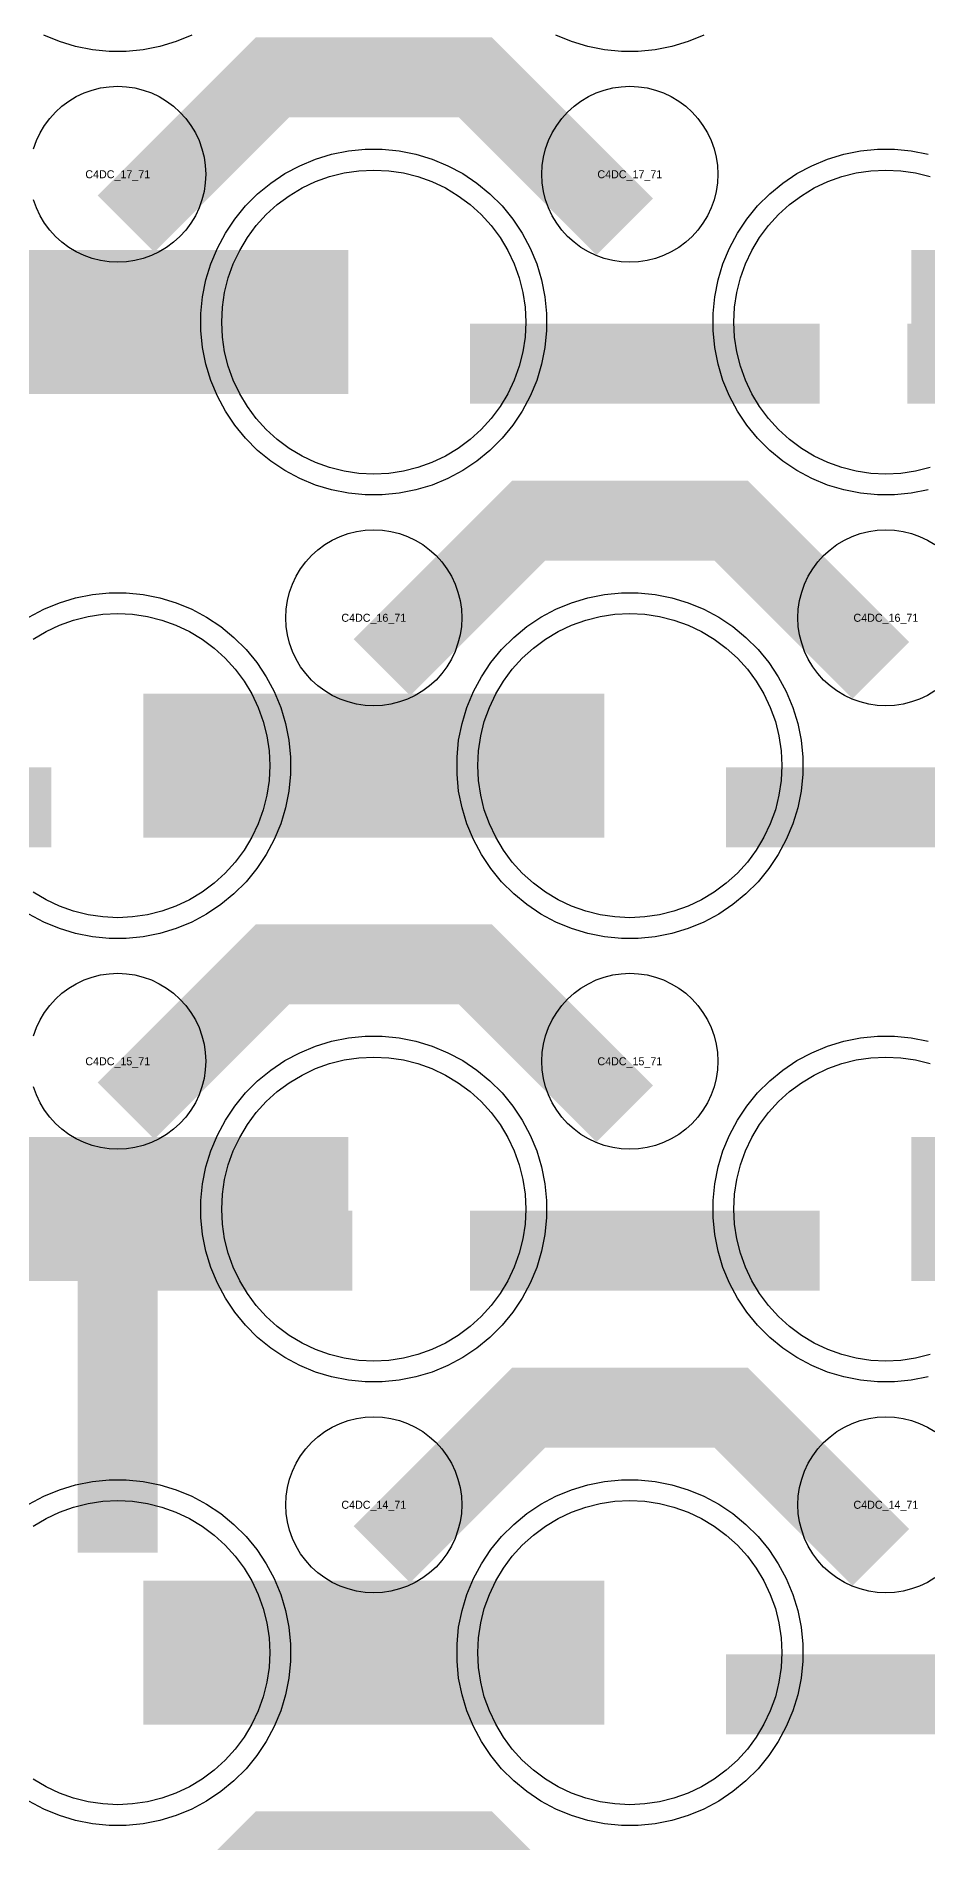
# Model space of a CAD drawing. Extents: x -11880 to 11880, y -14992 to 14992.
# Drawn here: x 10694 to 10973, y -12959 to -12395 of the extents above; entities that cross this region are included whole.
import ezdxf
from ezdxf.enums import TextEntityAlignment as Align

# ---------------------------------------------------------------- set-up
doc = ezdxf.new("R2010")
doc.units = 0
doc.header["$MEASUREMENT"] = 0
for name, color, linetype in [('GDS_775_DT_237', 138, 'CONTINUOUS'), ('RDL1_FS', 34, 'CONTINUOUS'), ('RDL_BS', 160, 'CONTINUOUS')]:
    doc.layers.add(name, color=color, linetype=linetype)

msp = doc.modelspace()

# ---------------------------------------------------------------- linework, layer by layer
at = {"layer": 'RDL1_FS'}
for points in [[(10800, -12531.484), (10795.343, -12531.255), (10790.732, -12530.571), (10786.209, -12529.439), (10781.819, -12527.867), (10777.605, -12525.875), (10773.605, -12523.477), (10769.86, -12520.699), (10766.406, -12517.569), (10763.276, -12514.115), (10760.498, -12510.37), (10758.1, -12506.37), (10756.108, -12502.156), (10754.536, -12497.766), (10753.404, -12493.243), (10752.72, -12488.632), (10752.491, -12483.975), (10752.72, -12479.318), (10753.404, -12474.707), (10754.536, -12470.184), (10756.108, -12465.794), (10758.1, -12461.58), (10760.498, -12457.58), (10763.276, -12453.835), (10766.406, -12450.381), (10769.86, -12447.251), (10773.605, -12444.473), (10777.605, -12442.075), (10781.819, -12440.083), (10786.209, -12438.511), (10790.732, -12437.379), (10795.343, -12436.695), (10800, -12436.466), (10804.657, -12436.695), (10809.268, -12437.379), (10813.791, -12438.511), (10818.181, -12440.083), (10822.395, -12442.075), (10826.395, -12444.473), (10830.14, -12447.251), (10833.594, -12450.381), (10836.724, -12453.835), (10839.502, -12457.58), (10841.9, -12461.58), (10843.892, -12465.794), (10845.464, -12470.184), (10846.596, -12474.707), (10847.28, -12479.318), (10847.509, -12483.975), (10847.28, -12488.632), (10846.596, -12493.243), (10845.464, -12497.766), (10843.892, -12502.156), (10841.9, -12506.37), (10839.502, -12510.37), (10836.724, -12514.115), (10833.594, -12517.569), (10830.14, -12520.699), (10826.395, -12523.477), (10822.395, -12525.875), (10818.181, -12527.867), (10813.791, -12529.439), (10809.268, -12530.571), (10804.657, -12531.255)], [(10880, -12670.049), (10875.343, -12669.82), (10870.732, -12669.136), (10866.209, -12668.004), (10861.819, -12666.432), (10857.605, -12664.44), (10853.605, -12662.042), (10849.86, -12659.264), (10846.406, -12656.134), (10843.276, -12652.68), (10840.498, -12648.935), (10838.1, -12644.935), (10836.108, -12640.721), (10834.536, -12636.331), (10833.404, -12631.808), (10832.72, -12627.197), (10832.491, -12622.54), (10832.72, -12617.883), (10833.404, -12613.272), (10834.536, -12608.749), (10836.108, -12604.359), (10838.1, -12600.145), (10840.498, -12596.145), (10843.276, -12592.4), (10846.406, -12588.946), (10849.86, -12585.816), (10853.605, -12583.038), (10857.605, -12580.64), (10861.819, -12578.648), (10866.209, -12577.076), (10870.732, -12575.944), (10875.343, -12575.26), (10880, -12575.031), (10884.657, -12575.26), (10889.268, -12575.944), (10893.791, -12577.076), (10898.181, -12578.648), (10902.395, -12580.64), (10906.395, -12583.038), (10910.14, -12585.816), (10913.594, -12588.946), (10916.724, -12592.4), (10919.502, -12596.145), (10921.9, -12600.145), (10923.892, -12604.359), (10925.464, -12608.749), (10926.596, -12613.272), (10927.28, -12617.883), (10927.509, -12622.54), (10927.28, -12627.197), (10926.596, -12631.808), (10925.464, -12636.331), (10923.892, -12640.721), (10921.9, -12644.935), (10919.502, -12648.935), (10916.724, -12652.68), (10913.594, -12656.134), (10910.14, -12659.264), (10906.395, -12662.042), (10902.395, -12664.44), (10898.181, -12666.432), (10893.791, -12668.004), (10889.268, -12669.136), (10884.657, -12669.82)]]:
    msp.add_lwpolyline(points, close=True, dxfattribs=at)
for points in [[(10973.791, -12529.439), (10969.268, -12530.571), (10964.657, -12531.255), (10960, -12531.484), (10955.343, -12531.255), (10950.732, -12530.571), (10946.209, -12529.439), (10941.819, -12527.867), (10937.605, -12525.875), (10933.605, -12523.477), (10929.86, -12520.699), (10926.406, -12517.569), (10923.276, -12514.115), (10920.498, -12510.37), (10918.1, -12506.37), (10916.108, -12502.156), (10914.536, -12497.766), (10913.404, -12493.243), (10912.72, -12488.632), (10912.491, -12483.975), (10912.72, -12479.318), (10913.404, -12474.707), (10914.536, -12470.184), (10916.108, -12465.794), (10918.1, -12461.58), (10920.498, -12457.58), (10923.276, -12453.835), (10926.406, -12450.381), (10929.86, -12447.251), (10933.605, -12444.473), (10937.605, -12442.075), (10941.819, -12440.083), (10946.209, -12438.511), (10950.732, -12437.379), (10955.343, -12436.695), (10960, -12436.466), (10964.657, -12436.695), (10969.268, -12437.379), (10973.791, -12438.511)], [(10693.605, -12583.038), (10697.605, -12580.64), (10701.819, -12578.648), (10706.209, -12577.076), (10710.732, -12575.944), (10715.343, -12575.26), (10720, -12575.031), (10724.657, -12575.26), (10729.268, -12575.944), (10733.791, -12577.076), (10738.181, -12578.648), (10742.395, -12580.64), (10746.395, -12583.038), (10750.14, -12585.816), (10753.594, -12588.946), (10756.724, -12592.4), (10759.502, -12596.145), (10761.9, -12600.145), (10763.892, -12604.359), (10765.464, -12608.749), (10766.596, -12613.272), (10767.28, -12617.883), (10767.509, -12622.54), (10767.28, -12627.197), (10766.596, -12631.808), (10765.464, -12636.331), (10763.892, -12640.721), (10761.9, -12644.935), (10759.502, -12648.935), (10756.724, -12652.68), (10753.594, -12656.134), (10750.14, -12659.264), (10746.395, -12662.042), (10742.395, -12664.44), (10738.181, -12666.432), (10733.791, -12668.004), (10729.268, -12669.136), (10724.657, -12669.82), (10720, -12670.049), (10715.343, -12669.82), (10710.732, -12669.136), (10706.209, -12668.004), (10701.819, -12666.432), (10697.605, -12664.44), (10693.605, -12662.042)]]:
    msp.add_lwpolyline(points, dxfattribs=at)
for points in [[(10648.002, -12483.975, 45, 45, 0), (10720.002, -12483.975, 45, 45, 0)], [(10720.002, -12483.975, 45, 45, 0), (10792.002, -12483.975, 45, 45, 0)], [(10968.002, -12483.975, 45, 45, 0), (11040.002, -12483.975, 45, 45, 0)], [(10728.002, -12622.54, 45, 45, 0), (10800.002, -12622.54, 45, 45, 0)], [(10800.002, -12622.54, 45, 45, 0), (10872.002, -12622.54, 45, 45, 0)]]:
    msp.add_lwpolyline(points, format="xyseb", dxfattribs=at)
at = {"layer": 'RDL1_FS', "color": 241, "true_color": 0xf7abae}
for points in [[(10800, -12808.614), (10795.343, -12808.385), (10790.732, -12807.701), (10786.209, -12806.569), (10781.819, -12804.997), (10777.605, -12803.005), (10773.605, -12800.607), (10769.86, -12797.829), (10766.406, -12794.699), (10763.276, -12791.245), (10760.498, -12787.5), (10758.1, -12783.5), (10756.108, -12779.286), (10754.536, -12774.896), (10753.404, -12770.373), (10752.72, -12765.762), (10752.491, -12761.105), (10752.72, -12756.448), (10753.404, -12751.837), (10754.536, -12747.314), (10756.108, -12742.924), (10758.1, -12738.71), (10760.498, -12734.71), (10763.276, -12730.965), (10766.406, -12727.511), (10769.86, -12724.381), (10773.605, -12721.603), (10777.605, -12719.205), (10781.819, -12717.213), (10786.209, -12715.641), (10790.732, -12714.509), (10795.343, -12713.825), (10800, -12713.596), (10804.657, -12713.825), (10809.268, -12714.509), (10813.791, -12715.641), (10818.181, -12717.213), (10822.395, -12719.205), (10826.395, -12721.603), (10830.14, -12724.381), (10833.594, -12727.511), (10836.724, -12730.965), (10839.502, -12734.71), (10841.9, -12738.71), (10843.892, -12742.924), (10845.464, -12747.314), (10846.596, -12751.837), (10847.28, -12756.448), (10847.509, -12761.105), (10847.28, -12765.762), (10846.596, -12770.373), (10845.464, -12774.896), (10843.892, -12779.286), (10841.9, -12783.5), (10839.502, -12787.5), (10836.724, -12791.245), (10833.594, -12794.699), (10830.14, -12797.829), (10826.395, -12800.607), (10822.395, -12803.005), (10818.181, -12804.997), (10813.791, -12806.569), (10809.268, -12807.701), (10804.657, -12808.385)], [(10880, -12947.174), (10875.343, -12946.945), (10870.732, -12946.261), (10866.209, -12945.129), (10861.819, -12943.557), (10857.605, -12941.565), (10853.605, -12939.167), (10849.86, -12936.389), (10846.406, -12933.259), (10843.276, -12929.805), (10840.498, -12926.06), (10838.1, -12922.06), (10836.108, -12917.846), (10834.536, -12913.456), (10833.404, -12908.933), (10832.72, -12904.322), (10832.491, -12899.665), (10832.72, -12895.008), (10833.404, -12890.397), (10834.536, -12885.874), (10836.108, -12881.484), (10838.1, -12877.27), (10840.498, -12873.27), (10843.276, -12869.525), (10846.406, -12866.071), (10849.86, -12862.941), (10853.605, -12860.163), (10857.605, -12857.765), (10861.819, -12855.773), (10866.209, -12854.201), (10870.732, -12853.069), (10875.343, -12852.385), (10880, -12852.156), (10884.657, -12852.385), (10889.268, -12853.069), (10893.791, -12854.201), (10898.181, -12855.773), (10902.395, -12857.765), (10906.395, -12860.163), (10910.14, -12862.941), (10913.594, -12866.071), (10916.724, -12869.525), (10919.502, -12873.27), (10921.9, -12877.27), (10923.892, -12881.484), (10925.464, -12885.874), (10926.596, -12890.397), (10927.28, -12895.008), (10927.509, -12899.665), (10927.28, -12904.322), (10926.596, -12908.933), (10925.464, -12913.456), (10923.892, -12917.846), (10921.9, -12922.06), (10919.502, -12926.06), (10916.724, -12929.805), (10913.594, -12933.259), (10910.14, -12936.389), (10906.395, -12939.167), (10902.395, -12941.565), (10898.181, -12943.557), (10893.791, -12945.129), (10889.268, -12946.261), (10884.657, -12946.945)]]:
    msp.add_lwpolyline(points, close=True, dxfattribs=at)
for points in [[(10973.791, -12806.569), (10969.268, -12807.701), (10964.657, -12808.385), (10960, -12808.614), (10955.343, -12808.385), (10950.732, -12807.701), (10946.209, -12806.569), (10941.819, -12804.997), (10937.605, -12803.005), (10933.605, -12800.607), (10929.86, -12797.829), (10926.406, -12794.699), (10923.276, -12791.245), (10920.498, -12787.5), (10918.1, -12783.5), (10916.108, -12779.286), (10914.536, -12774.896), (10913.404, -12770.373), (10912.72, -12765.762), (10912.491, -12761.105), (10912.72, -12756.448), (10913.404, -12751.837), (10914.536, -12747.314), (10916.108, -12742.924), (10918.1, -12738.71), (10920.498, -12734.71), (10923.276, -12730.965), (10926.406, -12727.511), (10929.86, -12724.381), (10933.605, -12721.603), (10937.605, -12719.205), (10941.819, -12717.213), (10946.209, -12715.641), (10950.732, -12714.509), (10955.343, -12713.825), (10960, -12713.596), (10964.657, -12713.825), (10969.268, -12714.509), (10973.791, -12715.641)], [(10693.605, -12860.163), (10697.605, -12857.765), (10701.819, -12855.773), (10706.209, -12854.201), (10710.732, -12853.069), (10715.343, -12852.385), (10720, -12852.156), (10724.657, -12852.385), (10729.268, -12853.069), (10733.791, -12854.201), (10738.181, -12855.773), (10742.395, -12857.765), (10746.395, -12860.163), (10750.14, -12862.941), (10753.594, -12866.071), (10756.724, -12869.525), (10759.502, -12873.27), (10761.9, -12877.27), (10763.892, -12881.484), (10765.464, -12885.874), (10766.596, -12890.397), (10767.28, -12895.008), (10767.509, -12899.665), (10767.28, -12904.322), (10766.596, -12908.933), (10765.464, -12913.456), (10763.892, -12917.846), (10761.9, -12922.06), (10759.502, -12926.06), (10756.724, -12929.805), (10753.594, -12933.259), (10750.14, -12936.389), (10746.395, -12939.167), (10742.395, -12941.565), (10738.181, -12943.557), (10733.791, -12945.129), (10729.268, -12946.261), (10724.657, -12946.945), (10720, -12947.174), (10715.343, -12946.945), (10710.732, -12946.261), (10706.209, -12945.129), (10701.819, -12943.557), (10697.605, -12941.565), (10693.605, -12939.167)]]:
    msp.add_lwpolyline(points, dxfattribs=at)
for points in [[(10648.002, -12761.105, 45, 45, 0), (10720.002, -12761.105, 45, 45, 0)], [(10720.002, -12761.105, 45, 45, 0), (10792.002, -12761.105, 45, 45, 0)], [(10968.002, -12761.105, 45, 45, 0), (11040.002, -12761.105, 45, 45, 0)], [(10728.002, -12899.665, 45, 45, 0), (10800.002, -12899.665, 45, 45, 0)], [(10800.002, -12899.665, 45, 45, 0), (10872.002, -12899.665, 45, 45, 0)]]:
    msp.add_lwpolyline(points, format="xyseb", dxfattribs=at)
at = {"layer": 'RDL_BS', "color": 241, "true_color": 0xf7abae}
for points in [[(10743.115, -12394.285), (10738.205, -12396.316), (10733.165, -12397.847), (10727.938, -12398.893), (10722.644, -12399.41), (10717.356, -12399.41), (10712.062, -12398.893), (10706.835, -12397.847), (10701.795, -12396.316), (10696.885, -12394.285)], [(10903.115, -12394.285), (10898.205, -12396.316), (10893.165, -12397.847), (10887.938, -12398.893), (10882.644, -12399.41), (10877.356, -12399.41), (10872.062, -12398.893), (10866.835, -12397.847), (10861.795, -12396.316), (10856.885, -12394.285)], [(10973.165, -12813.542), (10967.938, -12814.588), (10962.644, -12815.105), (10957.356, -12815.105), (10952.062, -12814.588), (10946.835, -12813.542), (10941.795, -12812.011), (10936.885, -12809.98), (10932.223, -12807.488), (10927.809, -12804.541), (10923.708, -12801.179), (10919.926, -12797.397), (10916.564, -12793.296), (10913.617, -12788.882), (10911.125, -12784.22), (10909.094, -12779.31), (10907.563, -12774.27), (10906.517, -12769.043), (10906, -12763.749), (10906, -12758.461), (10906.517, -12753.167), (10907.563, -12747.94), (10909.094, -12742.9), (10911.125, -12737.99), (10913.617, -12733.328), (10916.564, -12728.914), (10919.926, -12724.813), (10923.708, -12721.031), (10927.809, -12717.669), (10932.223, -12714.722), (10936.885, -12712.23), (10941.795, -12710.199), (10946.835, -12708.668), (10952.062, -12707.622), (10957.356, -12707.105), (10962.644, -12707.105), (10967.938, -12707.622), (10973.165, -12708.668)], [(10692.223, -12853.282), (10696.885, -12850.79), (10701.795, -12848.759), (10706.835, -12847.228), (10712.062, -12846.182), (10717.356, -12845.665), (10722.644, -12845.665), (10727.938, -12846.182), (10733.165, -12847.228), (10738.205, -12848.759), (10743.115, -12850.79), (10747.777, -12853.282), (10752.191, -12856.229), (10756.292, -12859.591), (10760.074, -12863.373), (10763.436, -12867.474), (10766.383, -12871.888), (10768.875, -12876.55), (10770.906, -12881.46), (10772.437, -12886.5), (10773.483, -12891.727), (10774, -12897.021), (10774, -12902.309), (10773.483, -12907.603), (10772.437, -12912.83), (10770.906, -12917.87), (10768.875, -12922.78), (10766.383, -12927.442), (10763.436, -12931.856), (10760.074, -12935.957), (10756.292, -12939.739), (10752.191, -12943.101), (10747.777, -12946.048), (10743.115, -12948.54), (10738.205, -12950.571), (10733.165, -12952.102), (10727.938, -12953.148), (10722.644, -12953.665), (10717.356, -12953.665), (10712.062, -12953.148), (10706.835, -12952.102), (10701.795, -12950.571), (10696.885, -12948.54), (10692.223, -12946.048)]]:
    msp.add_lwpolyline(points, dxfattribs=at)
at = {"layer": 'RDL_BS'}
for points in [[(10722.562, -12453.289, 25, 25, 0), (10768.377, -12407.474, 25, 25, 0), (10801.93, -12407.474, 25, 25, 0)], [(10878.401, -12454.188, 25, 25, 0), (10831.687, -12407.474, 25, 25, 0), (10801.929, -12407.474, 25, 25, 0)], [(10830.016, -12496.988, 25, 25, 0), (10939.281, -12496.988, 25, 25, 0)], [(11052.5, -12496.988, 25, 25, 0), (10966.667, -12496.988, 25, 25, 0)], [(10802.562, -12591.854, 25, 25, 0), (10848.377, -12546.039, 25, 25, 0), (10881.93, -12546.039, 25, 25, 0)], [(10958.401, -12592.753, 25, 25, 0), (10911.687, -12546.039, 25, 25, 0), (10881.929, -12546.039, 25, 25, 0)], [(10590.016, -12635.553, 25, 25, 0), (10699.281, -12635.553, 25, 25, 0)], [(10910.016, -12635.553, 25, 25, 0), (11019.281, -12635.553, 25, 25, 0)], [(10722.562, -12730.419, 25, 25, 0), (10768.377, -12684.604, 25, 25, 0), (10801.93, -12684.604, 25, 25, 0)], [(10878.401, -12731.318, 25, 25, 0), (10831.687, -12684.604, 25, 25, 0), (10801.929, -12684.604, 25, 25, 0)], [(10802.562, -12868.979, 25, 25, 0), (10848.377, -12823.164, 25, 25, 0), (10881.93, -12823.164, 25, 25, 0)], [(10958.401, -12869.878, 25, 25, 0), (10911.687, -12823.164, 25, 25, 0), (10881.929, -12823.164, 25, 25, 0)], [(10722.562, -13007.544, 25, 25, 0), (10768.377, -12961.729, 25, 25, 0), (10801.93, -12961.729, 25, 25, 0)], [(10878.401, -13008.443, 25, 25, 0), (10831.687, -12961.729, 25, 25, 0), (10801.929, -12961.729, 25, 25, 0)]]:
    msp.add_lwpolyline(points, format="xyseb", dxfattribs=at)
for points in [[(10693.691, -12429.803), (10694.598, -12427.268), (10695.75, -12424.831), (10697.143, -12422.507), (10698.746, -12420.344), (10700.558, -12418.345), (10702.557, -12416.533), (10704.72, -12414.93), (10707.044, -12413.537), (10709.481, -12412.385), (10712.016, -12411.478), (10714.635, -12410.821), (10717.307, -12410.425), (10720, -12410.293), (10722.693, -12410.425), (10725.365, -12410.821), (10727.984, -12411.478), (10730.519, -12412.385), (10732.956, -12413.537), (10735.28, -12414.93), (10737.443, -12416.533), (10739.442, -12418.345), (10741.254, -12420.344), (10742.857, -12422.507), (10744.25, -12424.831), (10745.402, -12427.268), (10746.309, -12429.803), (10746.966, -12432.422), (10747.362, -12435.094), (10747.494, -12437.787), (10747.362, -12440.48), (10746.966, -12443.152), (10746.309, -12445.771), (10745.402, -12448.306), (10744.25, -12450.743), (10742.857, -12453.067), (10741.254, -12455.23), (10739.442, -12457.229), (10737.443, -12459.041), (10735.28, -12460.644), (10732.956, -12462.037), (10730.519, -12463.189), (10727.984, -12464.096), (10725.365, -12464.753), (10722.693, -12465.149), (10720, -12465.281), (10717.307, -12465.149), (10714.635, -12464.753), (10712.016, -12464.096), (10709.481, -12463.189), (10707.044, -12462.037), (10704.72, -12460.644), (10702.557, -12459.041), (10700.558, -12457.229), (10698.746, -12455.23), (10697.143, -12453.067), (10695.75, -12450.743), (10694.598, -12448.306), (10693.691, -12445.771)], [(10973.165, -12536.412), (10967.938, -12537.458), (10962.644, -12537.975), (10957.356, -12537.975), (10952.062, -12537.458), (10946.835, -12536.412), (10941.795, -12534.881), (10936.885, -12532.85), (10932.223, -12530.358), (10927.809, -12527.411), (10923.708, -12524.049), (10919.926, -12520.267), (10916.564, -12516.166), (10913.617, -12511.752), (10911.125, -12507.09), (10909.094, -12502.18), (10907.563, -12497.14), (10906.517, -12491.913), (10906, -12486.619), (10906, -12481.331), (10906.517, -12476.037), (10907.563, -12470.81), (10909.094, -12465.77), (10911.125, -12460.86), (10913.617, -12456.198), (10916.564, -12451.784), (10919.926, -12447.683), (10923.708, -12443.901), (10927.809, -12440.539), (10932.223, -12437.592), (10936.885, -12435.1), (10941.795, -12433.069), (10946.835, -12431.538), (10952.062, -12430.492), (10957.356, -12429.975), (10962.644, -12429.975), (10967.938, -12430.492), (10973.165, -12431.538)], [(10975.28, -12599.209), (10972.956, -12600.602), (10970.519, -12601.754), (10967.984, -12602.661), (10965.365, -12603.318), (10962.693, -12603.714), (10960, -12603.846), (10957.307, -12603.714), (10954.635, -12603.318), (10952.016, -12602.661), (10949.481, -12601.754), (10947.044, -12600.602), (10944.72, -12599.209), (10942.557, -12597.606), (10940.558, -12595.794), (10938.746, -12593.795), (10937.143, -12591.632), (10935.75, -12589.308), (10934.598, -12586.871), (10933.691, -12584.336), (10933.034, -12581.717), (10932.638, -12579.045), (10932.506, -12576.352), (10932.638, -12573.659), (10933.034, -12570.987), (10933.691, -12568.368), (10934.598, -12565.833), (10935.75, -12563.396), (10937.143, -12561.072), (10938.746, -12558.909), (10940.558, -12556.91), (10942.557, -12555.098), (10944.72, -12553.495), (10947.044, -12552.102), (10949.481, -12550.95), (10952.016, -12550.043), (10954.635, -12549.386), (10957.307, -12548.99), (10960, -12548.858), (10962.693, -12548.99), (10965.365, -12549.386), (10967.984, -12550.043), (10970.519, -12550.95), (10972.956, -12552.102), (10975.28, -12553.495)], [(10692.223, -12576.157), (10696.885, -12573.665), (10701.795, -12571.634), (10706.835, -12570.103), (10712.062, -12569.057), (10717.356, -12568.54), (10722.644, -12568.54), (10727.938, -12569.057), (10733.165, -12570.103), (10738.205, -12571.634), (10743.115, -12573.665), (10747.777, -12576.157), (10752.191, -12579.104), (10756.292, -12582.466), (10760.074, -12586.248), (10763.436, -12590.349), (10766.383, -12594.763), (10768.875, -12599.425), (10770.906, -12604.335), (10772.437, -12609.375), (10773.483, -12614.602), (10774, -12619.896), (10774, -12625.184), (10773.483, -12630.478), (10772.437, -12635.705), (10770.906, -12640.745), (10768.875, -12645.655), (10766.383, -12650.317), (10763.436, -12654.731), (10760.074, -12658.832), (10756.292, -12662.614), (10752.191, -12665.976), (10747.777, -12668.923), (10743.115, -12671.415), (10738.205, -12673.446), (10733.165, -12674.977), (10727.938, -12676.023), (10722.644, -12676.54), (10717.356, -12676.54), (10712.062, -12676.023), (10706.835, -12674.977), (10701.795, -12673.446), (10696.885, -12671.415), (10692.223, -12668.923)], [(10693.691, -12706.933), (10694.598, -12704.398), (10695.75, -12701.961), (10697.143, -12699.637), (10698.746, -12697.474), (10700.558, -12695.475), (10702.557, -12693.663), (10704.72, -12692.06), (10707.044, -12690.667), (10709.481, -12689.515), (10712.016, -12688.608), (10714.635, -12687.951), (10717.307, -12687.555), (10720, -12687.423), (10722.693, -12687.555), (10725.365, -12687.951), (10727.984, -12688.608), (10730.519, -12689.515), (10732.956, -12690.667), (10735.28, -12692.06), (10737.443, -12693.663), (10739.442, -12695.475), (10741.254, -12697.474), (10742.857, -12699.637), (10744.25, -12701.961), (10745.402, -12704.398), (10746.309, -12706.933), (10746.966, -12709.552), (10747.362, -12712.224), (10747.494, -12714.917), (10747.362, -12717.61), (10746.966, -12720.282), (10746.309, -12722.901), (10745.402, -12725.436), (10744.25, -12727.873), (10742.857, -12730.197), (10741.254, -12732.36), (10739.442, -12734.359), (10737.443, -12736.171), (10735.28, -12737.774), (10732.956, -12739.167), (10730.519, -12740.319), (10727.984, -12741.226), (10725.365, -12741.883), (10722.693, -12742.279), (10720, -12742.411), (10717.307, -12742.279), (10714.635, -12741.883), (10712.016, -12741.226), (10709.481, -12740.319), (10707.044, -12739.167), (10704.72, -12737.774), (10702.557, -12736.171), (10700.558, -12734.359), (10698.746, -12732.36), (10697.143, -12730.197), (10695.75, -12727.873), (10694.598, -12725.436), (10693.691, -12722.901)], [(10975.28, -12876.334), (10972.956, -12877.727), (10970.519, -12878.879), (10967.984, -12879.786), (10965.365, -12880.443), (10962.693, -12880.839), (10960, -12880.971), (10957.307, -12880.839), (10954.635, -12880.443), (10952.016, -12879.786), (10949.481, -12878.879), (10947.044, -12877.727), (10944.72, -12876.334), (10942.557, -12874.731), (10940.558, -12872.919), (10938.746, -12870.92), (10937.143, -12868.757), (10935.75, -12866.433), (10934.598, -12863.996), (10933.691, -12861.461), (10933.034, -12858.842), (10932.638, -12856.17), (10932.506, -12853.477), (10932.638, -12850.784), (10933.034, -12848.112), (10933.691, -12845.493), (10934.598, -12842.958), (10935.75, -12840.521), (10937.143, -12838.197), (10938.746, -12836.034), (10940.558, -12834.035), (10942.557, -12832.223), (10944.72, -12830.62), (10947.044, -12829.227), (10949.481, -12828.075), (10952.016, -12827.168), (10954.635, -12826.511), (10957.307, -12826.115), (10960, -12825.983), (10962.693, -12826.115), (10965.365, -12826.511), (10967.984, -12827.168), (10970.519, -12828.075), (10972.956, -12829.227), (10975.28, -12830.62)]]:
    msp.add_lwpolyline(points, dxfattribs=at)
for points in [[(10880, -12465.281), (10877.307, -12465.149), (10874.635, -12464.753), (10872.016, -12464.096), (10869.481, -12463.189), (10867.044, -12462.037), (10864.72, -12460.644), (10862.557, -12459.041), (10860.558, -12457.229), (10858.746, -12455.23), (10857.143, -12453.067), (10855.75, -12450.743), (10854.598, -12448.306), (10853.691, -12445.771), (10853.034, -12443.152), (10852.638, -12440.48), (10852.506, -12437.787), (10852.638, -12435.094), (10853.034, -12432.422), (10853.691, -12429.803), (10854.598, -12427.268), (10855.75, -12424.831), (10857.143, -12422.507), (10858.746, -12420.344), (10860.558, -12418.345), (10862.557, -12416.533), (10864.72, -12414.93), (10867.044, -12413.537), (10869.481, -12412.385), (10872.016, -12411.478), (10874.635, -12410.821), (10877.307, -12410.425), (10880, -12410.293), (10882.693, -12410.425), (10885.365, -12410.821), (10887.984, -12411.478), (10890.519, -12412.385), (10892.956, -12413.537), (10895.28, -12414.93), (10897.443, -12416.533), (10899.442, -12418.345), (10901.254, -12420.344), (10902.857, -12422.507), (10904.25, -12424.831), (10905.402, -12427.268), (10906.309, -12429.803), (10906.966, -12432.422), (10907.362, -12435.094), (10907.494, -12437.787), (10907.362, -12440.48), (10906.966, -12443.152), (10906.309, -12445.771), (10905.402, -12448.306), (10904.25, -12450.743), (10902.857, -12453.067), (10901.254, -12455.23), (10899.442, -12457.229), (10897.443, -12459.041), (10895.28, -12460.644), (10892.956, -12462.037), (10890.519, -12463.189), (10887.984, -12464.096), (10885.365, -12464.753), (10882.693, -12465.149)], [(10797.356, -12537.975), (10792.062, -12537.458), (10786.835, -12536.412), (10781.795, -12534.881), (10776.885, -12532.85), (10772.223, -12530.358), (10767.809, -12527.411), (10763.708, -12524.049), (10759.926, -12520.267), (10756.564, -12516.166), (10753.617, -12511.752), (10751.125, -12507.09), (10749.094, -12502.18), (10747.563, -12497.14), (10746.517, -12491.913), (10746, -12486.619), (10746, -12481.331), (10746.517, -12476.037), (10747.563, -12470.81), (10749.094, -12465.77), (10751.125, -12460.86), (10753.617, -12456.198), (10756.564, -12451.784), (10759.926, -12447.683), (10763.708, -12443.901), (10767.809, -12440.539), (10772.223, -12437.592), (10776.885, -12435.1), (10781.795, -12433.069), (10786.835, -12431.538), (10792.062, -12430.492), (10797.356, -12429.975), (10802.644, -12429.975), (10807.938, -12430.492), (10813.165, -12431.538), (10818.205, -12433.069), (10823.115, -12435.1), (10827.777, -12437.592), (10832.191, -12440.539), (10836.292, -12443.901), (10840.074, -12447.683), (10843.436, -12451.784), (10846.383, -12456.198), (10848.875, -12460.86), (10850.906, -12465.77), (10852.437, -12470.81), (10853.483, -12476.037), (10854, -12481.331), (10854, -12486.619), (10853.483, -12491.913), (10852.437, -12497.14), (10850.906, -12502.18), (10848.875, -12507.09), (10846.383, -12511.752), (10843.436, -12516.166), (10840.074, -12520.267), (10836.292, -12524.049), (10832.191, -12527.411), (10827.777, -12530.358), (10823.115, -12532.85), (10818.205, -12534.881), (10813.165, -12536.412), (10807.938, -12537.458), (10802.644, -12537.975)], [(10800, -12603.846), (10797.307, -12603.714), (10794.635, -12603.318), (10792.016, -12602.661), (10789.481, -12601.754), (10787.044, -12600.602), (10784.72, -12599.209), (10782.557, -12597.606), (10780.558, -12595.794), (10778.746, -12593.795), (10777.143, -12591.632), (10775.75, -12589.308), (10774.598, -12586.871), (10773.691, -12584.336), (10773.034, -12581.717), (10772.638, -12579.045), (10772.506, -12576.352), (10772.638, -12573.659), (10773.034, -12570.987), (10773.691, -12568.368), (10774.598, -12565.833), (10775.75, -12563.396), (10777.143, -12561.072), (10778.746, -12558.909), (10780.558, -12556.91), (10782.557, -12555.098), (10784.72, -12553.495), (10787.044, -12552.102), (10789.481, -12550.95), (10792.016, -12550.043), (10794.635, -12549.386), (10797.307, -12548.99), (10800, -12548.858), (10802.693, -12548.99), (10805.365, -12549.386), (10807.984, -12550.043), (10810.519, -12550.95), (10812.956, -12552.102), (10815.28, -12553.495), (10817.443, -12555.098), (10819.442, -12556.91), (10821.254, -12558.909), (10822.857, -12561.072), (10824.25, -12563.396), (10825.402, -12565.833), (10826.309, -12568.368), (10826.966, -12570.987), (10827.362, -12573.659), (10827.494, -12576.352), (10827.362, -12579.045), (10826.966, -12581.717), (10826.309, -12584.336), (10825.402, -12586.871), (10824.25, -12589.308), (10822.857, -12591.632), (10821.254, -12593.795), (10819.442, -12595.794), (10817.443, -12597.606), (10815.28, -12599.209), (10812.956, -12600.602), (10810.519, -12601.754), (10807.984, -12602.661), (10805.365, -12603.318), (10802.693, -12603.714)], [(10877.356, -12676.54), (10872.062, -12676.023), (10866.835, -12674.977), (10861.795, -12673.446), (10856.885, -12671.415), (10852.223, -12668.923), (10847.809, -12665.976), (10843.708, -12662.614), (10839.926, -12658.832), (10836.564, -12654.731), (10833.617, -12650.317), (10831.125, -12645.655), (10829.094, -12640.745), (10827.563, -12635.705), (10826.517, -12630.478), (10826, -12625.184), (10826, -12619.896), (10826.517, -12614.602), (10827.563, -12609.375), (10829.094, -12604.335), (10831.125, -12599.425), (10833.617, -12594.763), (10836.564, -12590.349), (10839.926, -12586.248), (10843.708, -12582.466), (10847.809, -12579.104), (10852.223, -12576.157), (10856.885, -12573.665), (10861.795, -12571.634), (10866.835, -12570.103), (10872.062, -12569.057), (10877.356, -12568.54), (10882.644, -12568.54), (10887.938, -12569.057), (10893.165, -12570.103), (10898.205, -12571.634), (10903.115, -12573.665), (10907.777, -12576.157), (10912.191, -12579.104), (10916.292, -12582.466), (10920.074, -12586.248), (10923.436, -12590.349), (10926.383, -12594.763), (10928.875, -12599.425), (10930.906, -12604.335), (10932.437, -12609.375), (10933.483, -12614.602), (10934, -12619.896), (10934, -12625.184), (10933.483, -12630.478), (10932.437, -12635.705), (10930.906, -12640.745), (10928.875, -12645.655), (10926.383, -12650.317), (10923.436, -12654.731), (10920.074, -12658.832), (10916.292, -12662.614), (10912.191, -12665.976), (10907.777, -12668.923), (10903.115, -12671.415), (10898.205, -12673.446), (10893.165, -12674.977), (10887.938, -12676.023), (10882.644, -12676.54)], [(10880, -12742.411), (10877.307, -12742.279), (10874.635, -12741.883), (10872.016, -12741.226), (10869.481, -12740.319), (10867.044, -12739.167), (10864.72, -12737.774), (10862.557, -12736.171), (10860.558, -12734.359), (10858.746, -12732.36), (10857.143, -12730.197), (10855.75, -12727.873), (10854.598, -12725.436), (10853.691, -12722.901), (10853.034, -12720.282), (10852.638, -12717.61), (10852.506, -12714.917), (10852.638, -12712.224), (10853.034, -12709.552), (10853.691, -12706.933), (10854.598, -12704.398), (10855.75, -12701.961), (10857.143, -12699.637), (10858.746, -12697.474), (10860.558, -12695.475), (10862.557, -12693.663), (10864.72, -12692.06), (10867.044, -12690.667), (10869.481, -12689.515), (10872.016, -12688.608), (10874.635, -12687.951), (10877.307, -12687.555), (10880, -12687.423), (10882.693, -12687.555), (10885.365, -12687.951), (10887.984, -12688.608), (10890.519, -12689.515), (10892.956, -12690.667), (10895.28, -12692.06), (10897.443, -12693.663), (10899.442, -12695.475), (10901.254, -12697.474), (10902.857, -12699.637), (10904.25, -12701.961), (10905.402, -12704.398), (10906.309, -12706.933), (10906.966, -12709.552), (10907.362, -12712.224), (10907.494, -12714.917), (10907.362, -12717.61), (10906.966, -12720.282), (10906.309, -12722.901), (10905.402, -12725.436), (10904.25, -12727.873), (10902.857, -12730.197), (10901.254, -12732.36), (10899.442, -12734.359), (10897.443, -12736.171), (10895.28, -12737.774), (10892.956, -12739.167), (10890.519, -12740.319), (10887.984, -12741.226), (10885.365, -12741.883), (10882.693, -12742.279)], [(10800, -12880.971), (10797.307, -12880.839), (10794.635, -12880.443), (10792.016, -12879.786), (10789.481, -12878.879), (10787.044, -12877.727), (10784.72, -12876.334), (10782.557, -12874.731), (10780.558, -12872.919), (10778.746, -12870.92), (10777.143, -12868.757), (10775.75, -12866.433), (10774.598, -12863.996), (10773.691, -12861.461), (10773.034, -12858.842), (10772.638, -12856.17), (10772.506, -12853.477), (10772.638, -12850.784), (10773.034, -12848.112), (10773.691, -12845.493), (10774.598, -12842.958), (10775.75, -12840.521), (10777.143, -12838.197), (10778.746, -12836.034), (10780.558, -12834.035), (10782.557, -12832.223), (10784.72, -12830.62), (10787.044, -12829.227), (10789.481, -12828.075), (10792.016, -12827.168), (10794.635, -12826.511), (10797.307, -12826.115), (10800, -12825.983), (10802.693, -12826.115), (10805.365, -12826.511), (10807.984, -12827.168), (10810.519, -12828.075), (10812.956, -12829.227), (10815.28, -12830.62), (10817.443, -12832.223), (10819.442, -12834.035), (10821.254, -12836.034), (10822.857, -12838.197), (10824.25, -12840.521), (10825.402, -12842.958), (10826.309, -12845.493), (10826.966, -12848.112), (10827.362, -12850.784), (10827.494, -12853.477), (10827.362, -12856.17), (10826.966, -12858.842), (10826.309, -12861.461), (10825.402, -12863.996), (10824.25, -12866.433), (10822.857, -12868.757), (10821.254, -12870.92), (10819.442, -12872.919), (10817.443, -12874.731), (10815.28, -12876.334), (10812.956, -12877.727), (10810.519, -12878.879), (10807.984, -12879.786), (10805.365, -12880.443), (10802.693, -12880.839)]]:
    msp.add_lwpolyline(points, close=True, dxfattribs=at)
at = {"layer": 'RDL_BS', "color": 241, "true_color": 0xf7abae}
for points in [[(10797.356, -12815.105), (10792.062, -12814.588), (10786.835, -12813.542), (10781.795, -12812.011), (10776.885, -12809.98), (10772.223, -12807.488), (10767.809, -12804.541), (10763.708, -12801.179), (10759.926, -12797.397), (10756.564, -12793.296), (10753.617, -12788.882), (10751.125, -12784.22), (10749.094, -12779.31), (10747.563, -12774.27), (10746.517, -12769.043), (10746, -12763.749), (10746, -12758.461), (10746.517, -12753.167), (10747.563, -12747.94), (10749.094, -12742.9), (10751.125, -12737.99), (10753.617, -12733.328), (10756.564, -12728.914), (10759.926, -12724.813), (10763.708, -12721.031), (10767.809, -12717.669), (10772.223, -12714.722), (10776.885, -12712.23), (10781.795, -12710.199), (10786.835, -12708.668), (10792.062, -12707.622), (10797.356, -12707.105), (10802.644, -12707.105), (10807.938, -12707.622), (10813.165, -12708.668), (10818.205, -12710.199), (10823.115, -12712.23), (10827.777, -12714.722), (10832.191, -12717.669), (10836.292, -12721.031), (10840.074, -12724.813), (10843.436, -12728.914), (10846.383, -12733.328), (10848.875, -12737.99), (10850.906, -12742.9), (10852.437, -12747.94), (10853.483, -12753.167), (10854, -12758.461), (10854, -12763.749), (10853.483, -12769.043), (10852.437, -12774.27), (10850.906, -12779.31), (10848.875, -12784.22), (10846.383, -12788.882), (10843.436, -12793.296), (10840.074, -12797.397), (10836.292, -12801.179), (10832.191, -12804.541), (10827.777, -12807.488), (10823.115, -12809.98), (10818.205, -12812.011), (10813.165, -12813.542), (10807.938, -12814.588), (10802.644, -12815.105)], [(10877.356, -12953.665), (10872.062, -12953.148), (10866.835, -12952.102), (10861.795, -12950.571), (10856.885, -12948.54), (10852.223, -12946.048), (10847.809, -12943.101), (10843.708, -12939.739), (10839.926, -12935.957), (10836.564, -12931.856), (10833.617, -12927.442), (10831.125, -12922.78), (10829.094, -12917.87), (10827.563, -12912.83), (10826.517, -12907.603), (10826, -12902.309), (10826, -12897.021), (10826.517, -12891.727), (10827.563, -12886.5), (10829.094, -12881.46), (10831.125, -12876.55), (10833.617, -12871.888), (10836.564, -12867.474), (10839.926, -12863.373), (10843.708, -12859.591), (10847.809, -12856.229), (10852.223, -12853.282), (10856.885, -12850.79), (10861.795, -12848.759), (10866.835, -12847.228), (10872.062, -12846.182), (10877.356, -12845.665), (10882.644, -12845.665), (10887.938, -12846.182), (10893.165, -12847.228), (10898.205, -12848.759), (10903.115, -12850.79), (10907.777, -12853.282), (10912.191, -12856.229), (10916.292, -12859.591), (10920.074, -12863.373), (10923.436, -12867.474), (10926.383, -12871.888), (10928.875, -12876.55), (10930.906, -12881.46), (10932.437, -12886.5), (10933.483, -12891.727), (10934, -12897.021), (10934, -12902.309), (10933.483, -12907.603), (10932.437, -12912.83), (10930.906, -12917.87), (10928.875, -12922.78), (10926.383, -12927.442), (10923.436, -12931.856), (10920.074, -12935.957), (10916.292, -12939.739), (10912.191, -12943.101), (10907.777, -12946.048), (10903.115, -12948.54), (10898.205, -12950.571), (10893.165, -12952.102), (10887.938, -12953.148), (10882.644, -12953.665)]]:
    msp.add_lwpolyline(points, close=True, dxfattribs=at)
for points in [[(10720, -12868.395, 25, 25, 0), (10720, -12761.618, 25, 25, 0)], [(10720, -12868.395, 25, 25, 0), (10720, -12761.618, 25, 25, 0)], [(10707.5, -12774.118, 25, 25, 0), (10772.167, -12774.118, 25, 25, 0)], [(10707.5, -12774.118, 25, 25, 0), (10793.333, -12774.118, 25, 25, 0)], [(10830.016, -12774.118, 25, 25, 0), (10939.281, -12774.118, 25, 25, 0)], [(10910.016, -12912.678, 25, 25, 0), (11019.281, -12912.678, 25, 25, 0)]]:
    msp.add_lwpolyline(points, format="xyseb", dxfattribs=at)

# ---------------------------------------------------------------- texts
at = {"layer": 'GDS_775_DT_237'}
for s, p in [('C4DC_17_71', (10720, -12437.787)), ('C4DC_17_71', (10720, -12437.787)), ('C4DC_17_71', (10880, -12437.787)), ('C4DC_17_71', (10880, -12437.787)), ('C4DC_16_71', (10800, -12576.352)), ('C4DC_16_71', (10800, -12576.352)), ('C4DC_16_71', (10960, -12576.352)), ('C4DC_16_71', (10960, -12576.352)), ('C4DC_15_71', (10720, -12714.917)), ('C4DC_15_71', (10720, -12714.917)), ('C4DC_15_71', (10880, -12714.917)), ('C4DC_15_71', (10880, -12714.917)), ('C4DC_14_71', (10800, -12853.477)), ('C4DC_14_71', (10800, -12853.477)), ('C4DC_14_71', (10960, -12853.477)), ('C4DC_14_71', (10960, -12853.477))]:
    msp.add_text(s, height=2.5, dxfattribs=at).set_placement(p, align=Align.MIDDLE_CENTER)

doc.saveas('drawing.dxf')
